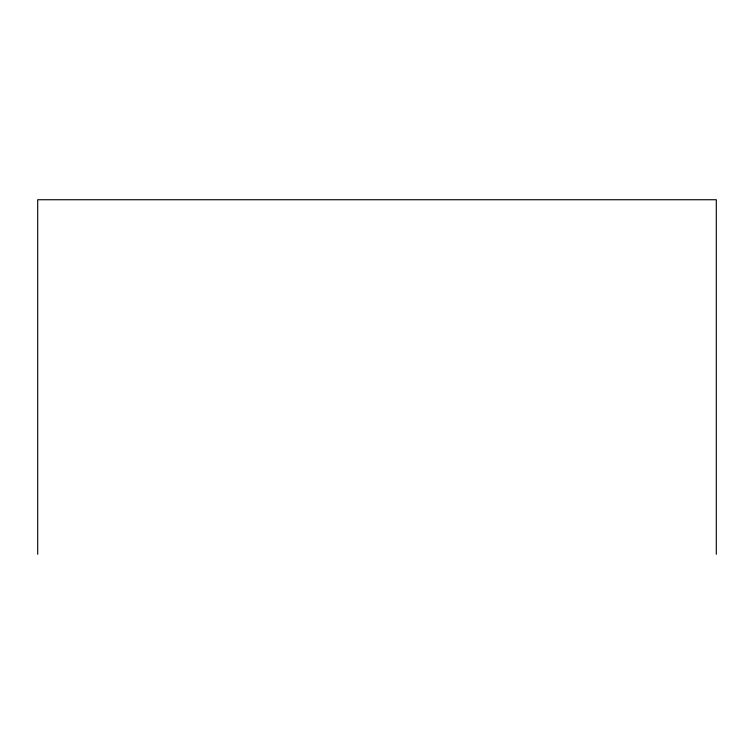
<?xml version="1.0" encoding="UTF-8"?>
<svg xmlns="http://www.w3.org/2000/svg" width="754" height="754" viewBox="0 0 754 754"><rect width="100%" height="100%" fill="white"/><g stroke="black" fill="none" stroke-linecap="round" stroke-linejoin="round"><path stroke-width="1.13" d="M716.3 554.265L716.3 199.735L37.7 199.735L37.7 554.265"/></g></svg>
